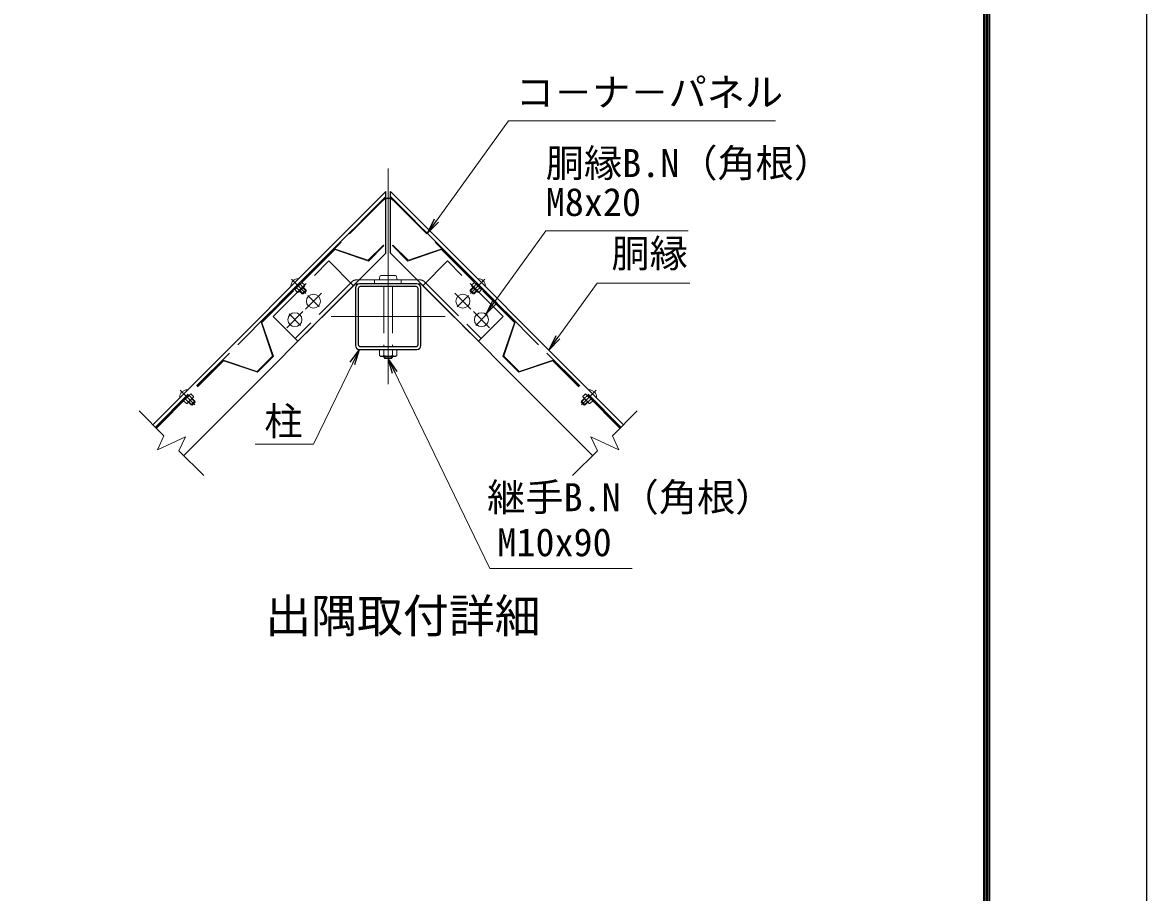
# Model space of a CAD drawing. Units: millimetres, scale not verified. Extents: x -6300 to 6300, y -4455 to 4455.
# Drawn here: x 3404 to 6300, y -26 to 2215 of the extents above; entities that cross this region are included whole.
import ezdxf
from ezdxf.enums import TextEntityAlignment as Align

# ---------------------------------------------------------------- set-up
doc = ezdxf.new("R2010")
doc.units = ezdxf.units.MM
doc.header["$LTSCALE"] = 20
doc.linetypes.add('DASHED', pattern=[7.5, 6, -1.5])
doc.linetypes.add('USER1', pattern=[50.8, 31.75, -6.35, 6.35, -6.35])
for name, color, linetype, lineweight in [('0-1_D-STR1', 1, 'Continuous', 25), ('0-2_D-BMK', 2, 'USER1', 13), ('0-3_D-STR3', 3, 'Continuous', 13), ('0-4_D-STR2', 7, 'Continuous', 13), ('0-5_0', 7, 'Continuous', 25), ('0-8_D-STR-TXT', 7, 'Continuous', 13), ('0-9_D-TTL-TXT', 7, 'Continuous', 25), ('0-A_D-TTL', 7, 'Continuous', 25)]:
    doc.layers.add(name, color=color, linetype=linetype, lineweight=lineweight)
doc.styles.add('ＭＳ ゴシック', font='')
doc.styles.get('ＭＳ ゴシック').set_extended_font_data('MS Gothic')

# ---------------------------------------------------------------- blocks, each defined once
blk = doc.blocks.new('_Open')
at = {"layer": '0-5_0'}
blk.add_line((-20, 3.333), (0, 0), dxfattribs=at)
blk.add_lwpolyline([(-20, -3.333), (0, 0), (-20, 0)], dxfattribs=at)

msp = doc.modelspace()

# ---------------------------------------------------------------- linework, layer by layer
at = {"layer": '0-1_D-STR1'}
for p, q in [((3739.81, 1178.73), (4340.4, 1779.32)), ((4340.4, 1620.22), (4340.4, 1779.32)), ((4952.25, 1178.73), (4351.65, 1779.32)), ((4351.65, 1620.22), (4351.65, 1779.32)), ((3819.27, 1099.09), (4340.4, 1620.22)), ((4872.78, 1099.09), (4351.65, 1620.22)), ((4420.05, 1541.47), (4272, 1541.47)), ((4261.65, 1531.12), (4261.65, 1383.07)), ((4268.85, 1529.23), (4268.85, 1384.97)), ((4418.16, 1534.27), (4273.9, 1534.27)), ((4423.2, 1384.97), (4423.2, 1529.23)), ((4430.4, 1383.07), (4430.4, 1531.12)), ((4272, 1372.72), (4420.05, 1372.72)), ((4273.9, 1379.92), (4418.16, 1379.92))]:
    msp.add_line(p, q, dxfattribs=at)
at = {"layer": '0-1_D-STR1', "linetype": 'DASHED'}
for p, q in [((3746.17, 1172.37), (4340.4, 1766.6)), ((4945.88, 1172.37), (4351.65, 1766.6))]:
    msp.add_line(p, q, dxfattribs=at)
at = {"layer": '0-1_D-STR1'}
for centre, radius, start, end in [((4272, 1531.12), 10.35, 90, 180), ((4420.05, 1531.12), 10.35, 0, 90), ((4273.9, 1529.23), 5.04, 90, 180), ((4418.16, 1529.23), 5.04, 0, 90), ((4272, 1383.07), 10.35, 180, 270), ((4273.9, 1384.97), 5.04, 180, 270), ((4418.16, 1384.97), 5.04, 270, 0), ((4420.05, 1383.07), 10.35, 270, 0)]:
    msp.add_arc(centre, radius, start, end, dxfattribs=at)
at = {"layer": '0-2_D-BMK'}
for p, q in [((4346.03, 1283.48), (4346.03, 1838.42)), ((4096.62, 1553.78), (4133.89, 1516.5)), ((4595.44, 1553.78), (4558.17, 1516.5)), ((4132.78, 1476.24), (4174.15, 1517.61)), ((4168.18, 1482.21), (4138.75, 1511.64)), ((4559.27, 1476.24), (4517.91, 1517.61)), ((4523.87, 1482.21), (4553.31, 1511.64)), ((4085.05, 1428.51), (4126.42, 1469.88)), ((4120.45, 1434.48), (4091.02, 1463.91)), ((4492.75, 1457.1), (4199.31, 1457.1)), ((4607, 1428.51), (4565.64, 1469.88)), ((4571.6, 1434.48), (4601.04, 1463.91)), ((3810.24, 1267.4), (3847.51, 1230.13)), ((4881.82, 1267.4), (4844.55, 1230.13))]:
    msp.add_line(p, q, dxfattribs=at)
at = {"layer": '0-3_D-STR3', "linetype": 'DASHED'}
for p, q in [((4498.82, 1600.34), (4435.18, 1536.7)), ((4642.01, 1457.15), (4498.82, 1600.34)), ((4123.83, 1544.93), (4105.46, 1526.56)), ((4253.01, 1547.15), (4106.53, 1400.67)), ((4130.4, 1535.59), (4114.81, 1520)), ((4119.24, 1540.34), (4126.39, 1533.19)), ((4123.83, 1544.93), (4130.98, 1537.78)), ((4130.98, 1537.78), (4130.4, 1535.59)), ((4311.15, 1551.6), (4311.15, 1541.47)), ((4379.29, 1551.6), (4379.29, 1541.47)), ((4431.89, 1539.99), (4578.37, 1393.51)), ((4439.05, 1547.15), (4442.34, 1543.86)), ((4442.34, 1543.86), (4585.53, 1400.67)), ((4568.23, 1544.93), (4561.07, 1537.78)), ((4561.66, 1535.59), (4561.07, 1537.78)), ((4561.66, 1535.59), (4577.25, 1520)), ((4572.82, 1540.34), (4565.67, 1533.19)), ((4568.23, 1544.93), (4586.6, 1526.56)), ((4110.05, 1531.15), (4117.21, 1524)), ((4117.83, 1523.02), (4124.83, 1516.02)), ((4118.78, 1523.97), (4127.37, 1515.38)), ((4124.83, 1516.02), (4134.37, 1525.57)), ((4124.83, 1516.02), (4127.37, 1515.38)), ((4126.42, 1531.61), (4135.01, 1523.02)), ((4127.37, 1532.57), (4134.37, 1525.57)), ((4127.37, 1515.38), (4135.01, 1523.02)), ((4134.37, 1525.57), (4135.01, 1523.02)), ((4334.78, 1534.27), (4334.78, 1379.92)), ((4357.28, 1534.27), (4357.28, 1379.92)), ((4565.64, 1531.61), (4557.05, 1523.02)), ((4557.68, 1525.57), (4557.05, 1523.02)), ((4564.68, 1515.38), (4557.05, 1523.02)), ((4564.68, 1532.57), (4557.68, 1525.57)), ((4567.23, 1516.02), (4557.68, 1525.57)), ((4573.27, 1523.97), (4564.68, 1515.38)), ((4567.23, 1516.02), (4564.68, 1515.38)), ((4574.23, 1523.02), (4567.23, 1516.02)), ((4582, 1531.15), (4574.85, 1524)), ((4578.37, 1393.51), (4642.01, 1457.15)), ((4323.95, 1372.72), (4368.11, 1372.72)), ((4334.99, 1372.72), (4334.99, 1356.76)), ((4357.07, 1372.72), (4357.07, 1356.76)), ((4327.47, 1354.72), (4364.59, 1354.72)), ((4334.78, 1354.72), (4334.78, 1352.47)), ((4357.28, 1352.47), (4334.78, 1352.47)), ((4337.03, 1349.1), (4334.78, 1352.47)), ((4337.03, 1354.72), (4337.03, 1349.1)), ((4355.03, 1349.1), (4337.03, 1349.1)), ((4355.03, 1354.72), (4355.03, 1349.1)), ((4357.28, 1352.47), (4355.03, 1349.1)), ((4357.28, 1354.72), (4357.28, 1352.47)), ((3837.45, 1258.55), (3819.08, 1240.18)), ((3844.02, 1249.21), (3828.43, 1233.62)), ((3832.86, 1253.96), (3840.01, 1246.81)), ((3837.45, 1258.55), (3844.61, 1251.4)), ((3841, 1246.19), (3848, 1239.19)), ((3844.61, 1251.4), (3844.02, 1249.21)), ((4851.06, 1246.19), (4844.06, 1239.19)), ((4854.6, 1258.55), (4847.45, 1251.4)), ((4847.45, 1251.4), (4848.04, 1249.21)), ((4848.04, 1249.21), (4863.63, 1233.62)), ((4859.2, 1253.96), (4852.04, 1246.81)), ((4854.6, 1258.55), (4872.98, 1240.18)), ((3823.68, 1244.78), (3830.83, 1237.62)), ((3831.45, 1236.64), (3838.45, 1229.64)), ((3832.4, 1237.6), (3841, 1229)), ((3838.45, 1229.64), (3848, 1239.19)), ((3838.45, 1229.64), (3841, 1229)), ((3840.04, 1245.23), (3848.63, 1236.64)), ((3841, 1229), (3848.63, 1236.64)), ((3848, 1239.19), (3848.63, 1236.64)), ((4852.02, 1245.23), (4843.43, 1236.64)), ((4844.06, 1239.19), (4843.43, 1236.64)), ((4851.06, 1229), (4843.43, 1236.64)), ((4853.61, 1229.64), (4844.06, 1239.19)), ((4859.65, 1237.6), (4851.06, 1229)), ((4853.61, 1229.64), (4851.06, 1229)), ((4860.61, 1236.64), (4853.61, 1229.64)), ((4868.38, 1244.78), (4861.23, 1237.62))]:
    msp.add_line(p, q, dxfattribs=at)
at = {"layer": '0-3_D-STR3'}
for p, q in [((4095.55, 1535.75), (4096.19, 1535.11)), ((4096.19, 1535.11), (4115.28, 1554.2)), ((4114.65, 1554.84), (4115.28, 1554.2)), ((4428.31, 1551.6), (4263.75, 1551.6)), ((4428.31, 1541.47), (4263.75, 1541.47)), ((4365.15, 1562.85), (4326.9, 1562.85)), ((4577.41, 1554.84), (4576.78, 1554.2)), ((4595.87, 1535.11), (4576.78, 1554.2)), ((4596.5, 1535.75), (4595.87, 1535.11)), ((3809.18, 1249.37), (3809.81, 1248.73)), ((3809.81, 1248.73), (3828.9, 1267.82)), ((3828.27, 1268.46), (3828.9, 1267.82)), ((4863.79, 1268.46), (4863.15, 1267.82)), ((4882.25, 1248.73), (4863.15, 1267.82)), ((4882.88, 1249.37), (4882.25, 1248.73))]:
    msp.add_line(p, q, dxfattribs=at)
at = {"layer": '0-3_D-STR3', "linetype": 'DASHED'}
for points in [[(4260.17, 1539.99), (4113.69, 1393.51), (4050.05, 1457.15), (4193.24, 1600.34), (4256.88, 1536.7)], [(4105.46, 1526.56), (4112.61, 1519.41), (4114.81, 1520)], [(4586.6, 1526.56), (4579.44, 1519.41), (4577.25, 1520)], [(4323.95, 1372.72), (4323.95, 1356.76), (4327.47, 1354.72)], [(4368.11, 1372.72), (4368.11, 1356.76), (4364.59, 1354.72)], [(3819.08, 1240.18), (3826.24, 1233.03), (3828.43, 1233.62)], [(4872.98, 1240.18), (4865.82, 1233.03), (4863.63, 1233.62)]]:
    msp.add_lwpolyline(points, dxfattribs=at)
at = {"layer": '0-3_D-STR3'}
for centre in [(4153.47, 1496.93), (4538.59, 1496.93), (4105.74, 1449.2), (4586.32, 1449.2)]:
    msp.add_circle(centre, 18, dxfattribs=at)
for centre, start, end in [((4114.05, 1536.35), 88.14261, 181.85739), ((4578.01, 1536.35), 358.14261, 91.85739), ((3827.67, 1249.97), 88.14261, 181.85739), ((4864.39, 1249.97), 358.14261, 91.85739)]:
    msp.add_arc(centre, 18.5, start, end, dxfattribs=at)
at = {"layer": '0-3_D-STR3', "linetype": 'DASHED'}
for centre, radius, start, end in [((4125.33, 1538.84), 5.75, 280.61587, 349.38413), ((4263.75, 1536.41), 15.19, 90, 135), ((4263.75, 1536.41), 5.06, 90, 135), ((4428.31, 1536.41), 15.19, 45, 90), ((4428.31, 1536.41), 5.06, 45, 90), ((4566.73, 1538.84), 5.75, 190.61587, 259.38413), ((4111.55, 1525.06), 5.75, 280.61587, 349.38413), ((4107.31, 1543.08), 21.5, 297.41211, 332.58789), ((4584.75, 1543.08), 21.5, 207.41211, 242.58789), ((4580.5, 1525.06), 5.75, 190.61587, 259.38413), ((4329.47, 1364.83), 9.78, 235.61587, 304.38413), ((4346.03, 1391.59), 36.54, 252.41211, 287.58789), ((4362.59, 1364.83), 9.78, 235.61587, 304.38413), ((3820.93, 1256.71), 21.5, 297.41211, 332.58789), ((3838.95, 1252.46), 5.75, 280.61587, 349.38413), ((4853.1, 1252.46), 5.75, 190.61587, 259.38413), ((4871.13, 1256.71), 21.5, 207.41211, 242.58789), ((3825.18, 1238.68), 5.75, 280.61587, 349.38413), ((4866.88, 1238.68), 5.75, 190.61587, 259.38413)]:
    msp.add_arc(centre, radius, start, end, dxfattribs=at)
at = {"layer": '0-3_D-STR3'}
for centre, start_param, end_param in [((4326.9, 1551.6), 6.2831853, 7.8539816), ((4365.15, 1551.6), 4.712389, 6.2831853)]:
    msp.add_ellipse(centre, major_axis=(0, 11.25), ratio=0.3, start_param=start_param, end_param=end_param, dxfattribs=at)
at = {"layer": '0-4_D-STR2', "linetype": 'DASHED'}
for p, q in [((4330.12, 1756.31), (4027.83, 1454.02)), ((4331.39, 1755.04), (4029.1, 1452.75)), ((4360.67, 1755.04), (4662.95, 1452.75)), ((4361.94, 1756.31), (4664.23, 1454.02)), ((4208.03, 1631.68), (4018.71, 1442.36)), ((4208.51, 1629.62), (4020.78, 1441.88)), ((4294.9, 1602.09), (4208.03, 1631.68)), ((4295.38, 1600.02), (4208.51, 1629.62)), ((4333.88, 1641.07), (4294.9, 1602.09)), ((4335.16, 1639.8), (4295.38, 1600.02)), ((4335.16, 1639.8), (4333.88, 1641.07)), ((4356.9, 1639.8), (4358.17, 1641.07)), ((4356.9, 1639.8), (4396.67, 1600.02)), ((4358.17, 1641.07), (4397.16, 1602.09)), ((4396.67, 1600.02), (4483.54, 1629.62)), ((4397.16, 1602.09), (4484.02, 1631.68)), ((4483.54, 1629.62), (4671.28, 1441.88)), ((4484.02, 1631.68), (4673.35, 1442.36)), ((4048.31, 1355.49), (4018.71, 1442.36)), ((4050.37, 1355.01), (4020.78, 1441.88)), ((4641.69, 1355.01), (4671.28, 1441.88)), ((4643.75, 1355.49), (4673.35, 1442.36)), ((3747.45, 1171.09), (3921.66, 1345.3)), ((3748.72, 1169.82), (3922.14, 1343.24)), ((4008.52, 1315.71), (3921.66, 1345.3)), ((4009, 1313.65), (3922.14, 1343.24)), ((4048.31, 1355.49), (4008.52, 1315.71)), ((4050.37, 1355.01), (4009, 1313.65)), ((4641.69, 1355.01), (4683.05, 1313.65)), ((4643.75, 1355.49), (4683.53, 1315.71)), ((4683.05, 1313.65), (4769.92, 1343.24)), ((4683.53, 1315.71), (4770.4, 1345.3)), ((4943.34, 1169.82), (4769.92, 1343.24)), ((4944.61, 1171.09), (4770.4, 1345.3))]:
    msp.add_line(p, q, dxfattribs=at)
at = {"layer": '0-8_D-STR-TXT'}
for p, q in [((4027.83, 1454.02), (4029.1, 1452.75)), ((4664.23, 1454.02), (4662.95, 1452.75)), ((3768.26, 1150.28), (3704.27, 1214.27)), ((4923.79, 1150.28), (4987.79, 1214.27)), ((3768.21, 1150.16), (3751.39, 1114.1)), ((3751.4, 1114.1), (3823.51, 1147.73)), ((3806.7, 1111.67), (3823.51, 1147.73)), ((4940.66, 1114.1), (4868.55, 1147.73)), ((4885.36, 1111.67), (4868.55, 1147.73)), ((4923.85, 1150.16), (4940.66, 1114.1)), ((3870.69, 1047.68), (3806.7, 1111.67)), ((4821.37, 1047.68), (4885.36, 1111.67))]:
    msp.add_line(p, q, dxfattribs=at)
for points in [[(5344.33, 1960.9), (4656.38, 1960.9), (4447.99, 1673.05)], [(5118.97, 1677.64), (4752.14, 1677.64), (4598.65, 1464.95)], [(5123.21, 1543.29), (4884.19, 1543.29), (4761.08, 1372.69)], [(4003.72, 1128.52), (4153.38, 1128.52), (4271.13, 1370.93)], [(4974.59, 808.52), (4607.76, 808.52), (4346.9, 1347.3)]]:
    msp.add_lwpolyline(points, dxfattribs=at)
for radius in [22.5, 20.7]:
    msp.add_arc((4346.03, 1740.4), radius, 45, 135, dxfattribs=at)
at = {"layer": '0-A_D-TTL', "color": 2}
msp.add_lwpolyline([(-6300, 4455), (6300, 4455), (6300, -4455), (-6300, -4455)], close=True, dxfattribs=at)
at = {"layer": '0-A_D-TTL'}
for points in [[(-5895, 4125), (5895, 4125), (5895, -4125), (-5895, -4125)], [(-5891.25, 4121.25), (5891.25, 4121.25), (5891.25, -4121.25), (-5891.25, -4121.25)], [(-5887.5, 4117.5), (5887.5, 4117.5), (5887.5, -4117.5), (-5887.5, -4117.5)], [(-5883.75, 4113.75), (5883.75, 4113.75), (5883.75, -4113.75), (-5883.75, -4113.75)], [(-5880, 4110), (5880, 4110), (5880, -4110), (-5880, -4110)]]:
    msp.add_lwpolyline(points, close=True, dxfattribs=at)

# ---------------------------------------------------------------- block references
at = {"layer": '0-8_D-STR-TXT', "xscale": 2, "yscale": 2}
for p, rotation in [((4446.82, 1671.43), 234.09721), ((4597.48, 1463.32), 234.18441), ((4759.91, 1371.07), 234.18441), ((4272, 1372.72), 64.09131), ((4346.03, 1349.1), 115.83499)]:
    msp.add_blockref('_Open', p, dxfattribs=dict(at, rotation=rotation))

# ---------------------------------------------------------------- texts
at = {"layer": '0-8_D-STR-TXT', "style": 'ＭＳ ゴシック'}
for s, p in [('コ－ナ－パネル', (4674.83, 1977.17)), ('胴縁B.N（角根）', (4752.14, 1794.77)), ('M8x20', (4752.14, 1694.64)), ('胴縁', (4921.23, 1562.19)), ('柱', (4027.01, 1130.07)), ('継手B.N（角根）', (4601.07, 934.32)), ('M10x90', (4627.46, 818.39))]:
    msp.add_text(s, height=72.14, dxfattribs=at).set_placement(p, align=Align.BOTTOM_LEFT)
at = {"layer": '0-9_D-TTL-TXT', "style": 'ＭＳ ゴシック'}
msp.add_text('出隅取付詳細', height=86.66, dxfattribs=at).set_placement((4029.38, 617.24), align=Align.BOTTOM_LEFT)

doc.saveas('drawing.dxf')
